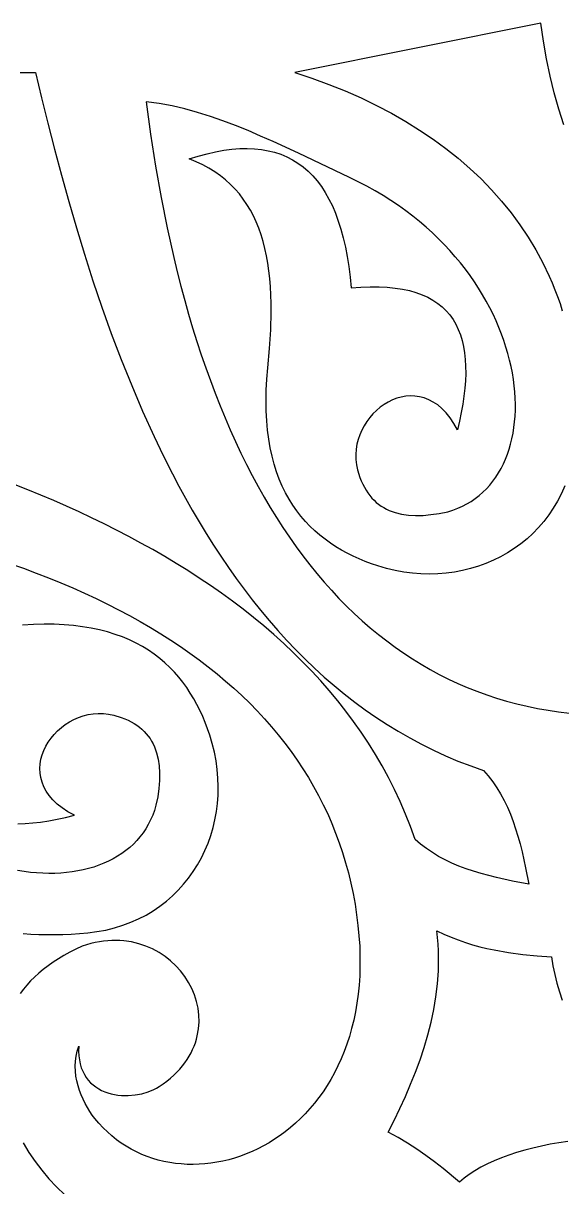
# Model space of a CAD drawing. Extents: x 38.7 to 88.7, y -52.9 to -2.9.
# Drawn here: x 54.2 to 60.23, y -27.51 to -14.49 of the extents above; entities that cross this region are included whole.
import ezdxf

# ---------------------------------------------------------------- set-up
doc = ezdxf.new("R2010")
doc.units = 0
doc.header["$MEASUREMENT"] = 0
doc.layers.add('LAYER_1', color=18, linetype='CONTINUOUS')

msp = doc.modelspace()

# ---------------------------------------------------------------- linework, layer by layer
at = {"layer": 'LAYER_1'}
for points in [[(60.248, -15.627), (60.193, -15.45), (60.143, -15.268), (60.098, -15.081), (60.057, -14.889), (60.022, -14.692), (59.992, -14.49), (57.24, -15.043), (57.433, -15.106), (57.621, -15.175), (57.804, -15.248), (57.982, -15.326), (58.154, -15.409), (58.321, -15.496), (58.482, -15.588), (58.637, -15.685), (58.787, -15.786), (58.93, -15.891), (59.067, -16), (59.199, -16.114), (59.324, -16.232), (59.442, -16.354), (59.554, -16.481), (59.66, -16.611), (59.759, -16.745), (59.851, -16.883), (59.936, -17.025), (60.015, -17.17), (60.086, -17.319), (60.119, -17.395), (60.15, -17.472), (60.18, -17.549), (60.207, -17.628), (60.233, -17.707)], [(54.169, -15.043), (54.341, -15.043), (54.409, -15.324), (54.48, -15.61), (54.554, -15.899), (54.632, -16.19), (54.713, -16.484), (54.799, -16.779), (54.889, -17.075), (54.984, -17.372), (55.084, -17.667), (55.189, -17.962), (55.3, -18.254), (55.417, -18.545), (55.539, -18.832), (55.668, -19.116), (55.734, -19.256), (55.803, -19.395), (55.873, -19.533), (55.945, -19.669), (56.018, -19.804), (56.094, -19.938), (56.171, -20.07), (56.25, -20.2), (56.331, -20.329), (56.414, -20.455), (56.499, -20.58), (56.586, -20.703), (56.674, -20.824), (56.765, -20.943), (56.858, -21.06), (56.954, -21.174), (57.051, -21.286), (57.15, -21.395), (57.252, -21.502), (57.356, -21.606), (57.462, -21.708), (57.571, -21.807), (57.682, -21.903), (57.795, -21.996), (57.911, -22.086), (58.029, -22.173), (58.149, -22.256), (58.273, -22.337), (58.398, -22.414), (58.526, -22.488), (58.657, -22.558), (58.791, -22.625), (58.927, -22.688), (59.066, -22.747), (59.208, -22.802), (59.352, -22.854), (59.405, -22.914), (59.455, -22.978), (59.501, -23.045), (59.543, -23.115), (59.583, -23.188), (59.619, -23.263), (59.652, -23.341), (59.683, -23.422), (59.711, -23.504), (59.737, -23.588), (59.761, -23.674), (59.783, -23.762), (59.823, -23.941), (59.858, -24.123), (59.676, -24.09), (59.497, -24.051), (59.41, -24.029), (59.324, -24.005), (59.24, -23.98), (59.158, -23.952), (59.077, -23.922), (58.999, -23.889), (58.923, -23.853), (58.85, -23.814), (58.78, -23.772), (58.713, -23.727), (58.648, -23.678), (58.588, -23.625), (58.535, -23.481), (58.479, -23.34), (58.419, -23.201), (58.355, -23.065), (58.288, -22.932), (58.217, -22.801), (58.142, -22.673), (58.065, -22.548), (57.983, -22.425), (57.899, -22.305), (57.811, -22.187), (57.721, -22.072), (57.627, -21.959), (57.531, -21.849), (57.431, -21.741), (57.329, -21.635), (57.224, -21.532), (57.117, -21.43), (57.007, -21.331), (56.894, -21.235), (56.779, -21.14), (56.662, -21.048), (56.543, -20.957), (56.422, -20.869), (56.298, -20.783), (56.173, -20.699), (56.045, -20.616), (55.916, -20.536), (55.786, -20.458), (55.653, -20.381), (55.519, -20.307), (55.384, -20.234), (55.247, -20.162), (55.109, -20.093), (54.969, -20.025), (54.829, -19.959), (54.545, -19.832), (54.257, -19.711), (53.966, -19.596)], [(60.26, -19.667), (60.222, -19.754), (60.179, -19.837), (60.132, -19.917), (60.081, -19.993), (60.026, -20.065), (59.967, -20.134), (59.904, -20.199), (59.838, -20.259), (59.769, -20.316), (59.696, -20.368), (59.621, -20.417), (59.543, -20.461), (59.462, -20.5), (59.379, -20.536), (59.294, -20.567), (59.207, -20.593), (59.118, -20.615), (59.027, -20.632), (58.935, -20.644), (58.842, -20.652), (58.748, -20.654), (58.652, -20.652), (58.557, -20.644), (58.46, -20.632), (58.364, -20.614), (58.267, -20.591), (58.17, -20.563), (58.1, -20.539), (58.03, -20.513), (57.962, -20.484), (57.894, -20.454), (57.828, -20.421), (57.764, -20.386), (57.701, -20.348), (57.639, -20.308), (57.579, -20.265), (57.521, -20.219), (57.465, -20.171), (57.411, -20.119), (57.36, -20.065), (57.31, -20.007), (57.263, -19.947), (57.219, -19.883), (57.177, -19.815), (57.138, -19.745), (57.101, -19.67), (57.068, -19.592), (57.038, -19.511), (57.011, -19.426), (56.987, -19.336), (56.967, -19.243), (56.95, -19.146), (56.936, -19.045), (56.927, -18.939), (56.921, -18.829), (56.92, -18.715), (56.922, -18.597), (56.929, -18.473), (56.939, -18.346), (56.959, -18.129), (56.972, -17.921), (56.977, -17.721), (56.976, -17.625), (56.973, -17.53), (56.968, -17.438), (56.961, -17.348), (56.951, -17.26), (56.939, -17.175), (56.924, -17.092), (56.907, -17.012), (56.887, -16.933), (56.864, -16.858), (56.839, -16.785), (56.81, -16.714), (56.779, -16.646), (56.744, -16.58), (56.706, -16.517), (56.665, -16.457), (56.621, -16.4), (56.573, -16.345), (56.522, -16.293), (56.467, -16.244), (56.409, -16.197), (56.347, -16.153), (56.281, -16.113), (56.211, -16.075), (56.138, -16.04), (56.06, -16.008), (56.161, -15.977), (56.26, -15.95), (56.356, -15.929), (56.448, -15.912), (56.538, -15.9), (56.625, -15.893), (56.709, -15.892), (56.79, -15.895), (56.868, -15.903), (56.944, -15.916), (57.016, -15.934), (57.086, -15.957), (57.152, -15.984), (57.216, -16.017), (57.277, -16.055), (57.335, -16.098), (57.39, -16.145), (57.443, -16.198), (57.492, -16.255), (57.539, -16.318), (57.582, -16.385), (57.623, -16.457), (57.661, -16.535), (57.696, -16.617), (57.728, -16.704), (57.757, -16.796), (57.784, -16.893), (57.807, -16.995), (57.828, -17.102), (57.845, -17.214), (57.86, -17.331), (57.872, -17.452), (57.981, -17.444), (58.084, -17.44), (58.183, -17.44), (58.275, -17.444), (58.363, -17.453), (58.446, -17.465), (58.524, -17.482), (58.596, -17.503), (58.664, -17.528), (58.728, -17.556), (58.786, -17.589), (58.84, -17.625), (58.889, -17.664), (58.934, -17.708), (58.974, -17.755), (59.011, -17.805), (59.042, -17.859), (59.07, -17.917), (59.094, -17.977), (59.113, -18.041), (59.129, -18.108), (59.14, -18.179), (59.148, -18.252), (59.152, -18.328), (59.153, -18.408), (59.149, -18.49), (59.143, -18.575), (59.133, -18.663), (59.119, -18.753), (59.102, -18.846), (59.082, -18.942), (59.059, -19.04), (59.019, -18.969), (58.977, -18.906), (58.933, -18.85), (58.887, -18.803), (58.839, -18.762), (58.79, -18.729), (58.739, -18.703), (58.688, -18.683), (58.637, -18.669), (58.585, -18.662), (58.533, -18.66), (58.482, -18.664), (58.431, -18.673), (58.381, -18.687), (58.332, -18.706), (58.285, -18.729), (58.239, -18.757), (58.196, -18.788), (58.154, -18.823), (58.115, -18.861), (58.079, -18.903), (58.046, -18.947), (58.016, -18.994), (57.99, -19.043), (57.967, -19.095), (57.949, -19.148), (57.936, -19.202), (57.927, -19.258), (57.923, -19.315), (57.924, -19.373), (57.931, -19.431), (57.943, -19.489), (57.969, -19.573), (57.984, -19.611), (58.001, -19.648), (58.019, -19.683), (58.038, -19.716), (58.058, -19.747), (58.08, -19.776), (58.103, -19.803), (58.127, -19.828), (58.152, -19.852), (58.179, -19.873), (58.207, -19.893), (58.236, -19.911), (58.267, -19.927), (58.298, -19.942), (58.365, -19.966), (58.436, -19.983), (58.511, -19.994), (58.591, -19.999), (58.675, -19.997), (58.763, -19.989), (58.856, -19.975), (58.952, -19.956), (59.008, -19.939), (59.063, -19.918), (59.115, -19.895), (59.165, -19.869), (59.214, -19.841), (59.26, -19.809), (59.303, -19.775), (59.345, -19.739), (59.384, -19.7), (59.422, -19.659), (59.457, -19.616), (59.489, -19.571), (59.52, -19.523), (59.548, -19.474), (59.574, -19.422), (59.598, -19.369), (59.619, -19.314), (59.639, -19.257), (59.655, -19.199), (59.67, -19.139), (59.682, -19.078), (59.692, -19.015), (59.7, -18.951), (59.705, -18.886), (59.708, -18.82), (59.708, -18.753), (59.706, -18.685), (59.702, -18.616), (59.695, -18.546), (59.686, -18.475), (59.674, -18.404), (59.66, -18.332), (59.644, -18.26), (59.625, -18.187), (59.603, -18.114), (59.58, -18.041), (59.553, -17.968), (59.524, -17.894), (59.493, -17.821), (59.459, -17.747), (59.422, -17.674), (59.383, -17.601), (59.341, -17.528), (59.297, -17.456), (59.25, -17.384), (59.201, -17.313), (59.149, -17.242), (59.094, -17.173), (59.036, -17.104), (58.976, -17.035), (58.914, -16.968), (58.849, -16.902), (58.781, -16.837), (58.71, -16.773), (58.636, -16.71), (58.56, -16.649), (58.482, -16.589), (58.4, -16.531), (58.316, -16.474), (58.229, -16.419), (58.139, -16.366), (58.046, -16.315), (57.951, -16.265), (57.853, -16.218), (57.281, -15.945), (56.999, -15.814), (56.859, -15.752), (56.719, -15.692), (56.579, -15.635), (56.438, -15.582), (56.297, -15.533), (56.155, -15.489), (56.013, -15.449), (55.87, -15.416), (55.725, -15.388), (55.579, -15.368), (55.628, -15.733), (55.684, -16.091), (55.745, -16.44), (55.813, -16.78), (55.887, -17.111), (55.927, -17.273), (55.968, -17.433), (56.01, -17.591), (56.054, -17.747), (56.099, -17.9), (56.147, -18.051), (56.195, -18.199), (56.245, -18.346), (56.297, -18.489), (56.35, -18.631), (56.405, -18.77), (56.461, -18.906), (56.519, -19.04), (56.578, -19.172), (56.639, -19.301), (56.702, -19.428), (56.766, -19.552), (56.831, -19.673), (56.898, -19.792), (56.967, -19.908), (57.037, -20.022), (57.108, -20.133), (57.181, -20.242), (57.256, -20.348), (57.332, -20.451), (57.41, -20.551), (57.489, -20.649), (57.569, -20.744), (57.652, -20.836), (57.735, -20.926), (57.82, -21.012), (57.907, -21.096), (57.995, -21.177), (58.085, -21.256), (58.176, -21.331), (58.269, -21.403), (58.363, -21.473), (58.459, -21.54), (58.556, -21.604), (58.655, -21.664), (58.755, -21.722), (58.856, -21.777), (58.96, -21.829), (59.064, -21.878), (59.17, -21.924), (59.278, -21.966), (59.387, -22.006), (59.498, -22.042), (59.61, -22.076), (59.723, -22.106), (59.838, -22.133), (59.955, -22.157), (60.073, -22.178), (60.192, -22.196), (60.312, -22.21)], [(54.063, -20.539), (54.207, -20.59), (54.349, -20.643), (54.488, -20.697), (54.625, -20.752), (54.759, -20.809), (54.891, -20.868), (55.02, -20.928), (55.147, -20.99), (55.271, -21.053), (55.393, -21.118), (55.512, -21.184), (55.629, -21.252), (55.743, -21.322), (55.855, -21.393), (55.963, -21.465), (56.069, -21.539), (56.173, -21.615), (56.274, -21.692), (56.372, -21.77), (56.467, -21.851), (56.56, -21.932), (56.65, -22.015), (56.737, -22.1), (56.821, -22.186), (56.903, -22.274), (56.981, -22.363), (57.057, -22.454), (57.13, -22.546), (57.2, -22.64), (57.267, -22.736), (57.332, -22.832), (57.393, -22.931), (57.451, -23.031), (57.507, -23.132), (57.559, -23.235), (57.609, -23.339), (57.655, -23.445), (57.698, -23.553), (57.739, -23.662), (57.776, -23.772), (57.81, -23.884), (57.841, -23.997), (57.869, -24.112), (57.893, -24.229), (57.915, -24.347), (57.933, -24.466), (57.948, -24.586), (57.959, -24.704), (57.967, -24.819), (57.97, -24.931), (57.97, -25.041), (57.967, -25.149), (57.96, -25.254), (57.949, -25.356), (57.936, -25.456), (57.919, -25.553), (57.9, -25.647), (57.877, -25.739), (57.852, -25.828), (57.823, -25.915), (57.793, -25.999), (57.759, -26.08), (57.723, -26.159), (57.685, -26.235), (57.644, -26.309), (57.602, -26.379), (57.557, -26.448), (57.51, -26.513), (57.461, -26.576), (57.411, -26.636), (57.359, -26.693), (57.305, -26.748), (57.25, -26.799), (57.193, -26.849), (57.135, -26.895), (57.076, -26.939), (57.015, -26.98), (56.954, -27.018), (56.891, -27.053), (56.828, -27.086), (56.764, -27.116), (56.699, -27.143), (56.634, -27.167), (56.568, -27.189), (56.502, -27.208), (56.436, -27.224), (56.369, -27.237), (56.303, -27.247), (56.236, -27.255), (56.17, -27.259), (56.103, -27.261), (56.037, -27.26), (55.971, -27.256), (55.906, -27.249), (55.842, -27.24), (55.778, -27.227), (55.714, -27.212), (55.652, -27.193), (55.591, -27.172), (55.53, -27.148), (55.471, -27.121), (55.413, -27.091), (55.356, -27.058), (55.301, -27.023), (55.248, -26.984), (55.196, -26.942), (55.145, -26.897), (55.097, -26.85), (55.05, -26.799), (55.005, -26.746), (54.977, -26.708), (54.949, -26.668), (54.922, -26.625), (54.897, -26.58), (54.874, -26.532), (54.852, -26.483), (54.833, -26.433), (54.817, -26.381), (54.804, -26.327), (54.794, -26.273), (54.788, -26.218), (54.786, -26.162), (54.788, -26.106), (54.795, -26.05), (54.807, -25.994), (54.825, -25.938), (54.823, -25.992), (54.826, -26.044), (54.832, -26.092), (54.841, -26.137), (54.854, -26.179), (54.869, -26.219), (54.888, -26.255), (54.909, -26.288), (54.932, -26.319), (54.958, -26.347), (54.986, -26.372), (55.016, -26.394), (55.048, -26.414), (55.081, -26.432), (55.116, -26.447), (55.151, -26.459), (55.188, -26.47), (55.225, -26.478), (55.263, -26.484), (55.302, -26.488), (55.34, -26.49), (55.379, -26.489), (55.455, -26.483), (55.529, -26.47), (55.6, -26.449), (55.665, -26.423), (55.695, -26.407), (55.723, -26.39), (55.768, -26.36), (55.81, -26.328), (55.85, -26.296), (55.888, -26.263), (55.922, -26.229), (55.955, -26.194), (55.985, -26.159), (56.012, -26.123), (56.037, -26.087), (56.06, -26.05), (56.081, -26.013), (56.099, -25.975), (56.116, -25.937), (56.13, -25.899), (56.142, -25.86), (56.151, -25.822), (56.165, -25.744), (56.171, -25.667), (56.169, -25.589), (56.159, -25.513), (56.143, -25.438), (56.119, -25.364), (56.09, -25.293), (56.054, -25.224), (56.012, -25.159), (55.964, -25.096), (55.911, -25.038), (55.853, -24.983), (55.79, -24.934), (55.723, -24.889), (55.651, -24.85), (55.576, -24.817), (55.496, -24.791), (55.414, -24.771), (55.328, -24.759), (55.284, -24.755), (55.24, -24.754), (55.195, -24.754), (55.149, -24.757), (55.102, -24.762), (55.056, -24.769), (55.008, -24.778), (54.96, -24.79), (54.912, -24.804), (54.864, -24.82), (54.792, -24.853), (54.724, -24.887), (54.659, -24.923), (54.597, -24.96), (54.538, -24.998), (54.482, -25.038), (54.429, -25.079), (54.379, -25.121), (54.332, -25.164), (54.287, -25.208), (54.246, -25.253), (54.207, -25.299), (54.171, -25.347)], [(54.203, -24.677), (54.29, -24.683), (54.379, -24.687), (54.468, -24.689), (54.558, -24.689), (54.648, -24.687), (54.74, -24.683), (54.832, -24.677), (54.925, -24.669), (55.028, -24.656), (55.128, -24.638), (55.225, -24.614), (55.318, -24.585), (55.408, -24.551), (55.495, -24.513), (55.578, -24.47), (55.657, -24.422), (55.733, -24.371), (55.805, -24.315), (55.873, -24.256), (55.937, -24.192), (55.997, -24.126), (56.053, -24.056), (56.105, -23.983), (56.153, -23.908), (56.197, -23.829), (56.236, -23.748), (56.271, -23.665), (56.301, -23.579), (56.327, -23.492), (56.348, -23.403), (56.364, -23.312), (56.376, -23.22), (56.383, -23.127), (56.385, -23.033), (56.382, -22.937), (56.374, -22.842), (56.361, -22.745), (56.342, -22.649), (56.319, -22.552), (56.29, -22.456), (56.266, -22.385), (56.239, -22.315), (56.211, -22.247), (56.18, -22.179), (56.147, -22.113), (56.111, -22.049), (56.073, -21.986), (56.033, -21.925), (55.989, -21.865), (55.943, -21.807), (55.895, -21.752), (55.843, -21.698), (55.788, -21.647), (55.731, -21.598), (55.67, -21.551), (55.605, -21.507), (55.538, -21.466), (55.467, -21.427), (55.393, -21.391), (55.315, -21.358), (55.233, -21.329), (55.147, -21.302), (55.058, -21.279), (54.965, -21.259), (54.868, -21.243), (54.766, -21.23), (54.661, -21.221), (54.551, -21.216), (54.437, -21.215), (54.318, -21.218), (54.195, -21.225)], [(54.144, -23.451), (54.226, -23.447), (54.311, -23.44), (54.398, -23.429), (54.489, -23.415), (54.582, -23.398), (54.678, -23.377), (54.776, -23.353), (54.704, -23.314), (54.64, -23.272), (54.584, -23.228), (54.536, -23.182), (54.496, -23.134), (54.462, -23.085), (54.435, -23.035), (54.415, -22.984), (54.401, -22.932), (54.393, -22.881), (54.391, -22.829), (54.394, -22.777), (54.403, -22.726), (54.417, -22.676), (54.435, -22.627), (54.458, -22.58), (54.485, -22.534), (54.516, -22.49), (54.551, -22.448), (54.589, -22.409), (54.631, -22.373), (54.675, -22.339), (54.722, -22.309), (54.771, -22.282), (54.822, -22.26), (54.875, -22.241), (54.93, -22.227), (54.986, -22.218), (55.043, -22.213), (55.101, -22.214), (55.159, -22.221), (55.218, -22.233), (55.301, -22.259), (55.34, -22.273), (55.377, -22.29), (55.411, -22.307), (55.444, -22.326), (55.475, -22.347), (55.504, -22.368), (55.532, -22.391), (55.557, -22.415), (55.58, -22.441), (55.602, -22.467), (55.622, -22.495), (55.64, -22.525), (55.657, -22.555), (55.671, -22.586), (55.696, -22.653), (55.713, -22.724), (55.725, -22.8), (55.729, -22.88), (55.728, -22.965), (55.721, -23.053), (55.708, -23.146), (55.689, -23.242), (55.672, -23.299), (55.652, -23.354), (55.629, -23.406), (55.603, -23.456), (55.575, -23.505), (55.544, -23.551), (55.51, -23.595), (55.474, -23.637), (55.436, -23.676), (55.395, -23.714), (55.352, -23.749), (55.307, -23.782), (55.259, -23.813), (55.21, -23.841), (55.159, -23.867), (55.106, -23.891), (55.051, -23.913), (54.994, -23.933), (54.936, -23.95), (54.876, -23.965), (54.815, -23.977), (54.753, -23.987), (54.689, -23.995), (54.624, -24.001), (54.558, -24.004), (54.491, -24.005), (54.423, -24.003), (54.354, -23.999), (54.284, -23.993), (54.213, -23.984), (54.142, -23.973)], [(60.294, -27.004), (60.195, -27.019), (60.096, -27.036), (59.999, -27.056), (59.905, -27.078), (59.812, -27.102), (59.722, -27.128), (59.635, -27.156), (59.552, -27.187), (59.471, -27.22), (59.395, -27.255), (59.323, -27.292), (59.255, -27.331), (59.193, -27.372), (59.135, -27.415), (59.084, -27.46), (58.899, -27.307), (58.804, -27.232), (58.706, -27.16), (58.606, -27.09), (58.502, -27.023), (58.396, -26.96), (58.285, -26.901), (58.352, -26.768), (58.416, -26.634), (58.478, -26.499), (58.536, -26.364), (58.591, -26.227), (58.642, -26.09), (58.688, -25.951), (58.729, -25.811), (58.765, -25.67), (58.795, -25.528), (58.819, -25.385), (58.836, -25.24), (58.847, -25.094), (58.849, -24.946), (58.847, -24.872), (58.844, -24.797), (58.838, -24.722), (58.83, -24.647), (58.909, -24.684), (58.989, -24.718), (59.069, -24.749), (59.149, -24.777), (59.229, -24.802), (59.309, -24.824), (59.39, -24.843), (59.471, -24.86), (59.632, -24.888), (59.792, -24.91), (59.953, -24.926), (60.112, -24.938), (60.128, -25.039), (60.149, -25.137), (60.173, -25.234), (60.2, -25.328), (60.231, -25.421)], [(54.202, -27.021), (54.266, -27.126), (54.336, -27.227), (54.411, -27.326), (54.492, -27.421), (54.578, -27.513), (54.668, -27.6), (54.762, -27.683), (54.86, -27.761), (54.962, -27.834), (55.068, -27.901), (54.962, -27.968), (54.86, -28.04), (54.762, -28.118), (54.668, -28.201), (54.578, -28.288), (54.492, -28.38), (54.411, -28.475), (54.336, -28.574), (54.266, -28.676), (54.202, -28.78)]]:
    msp.add_lwpolyline(points, dxfattribs=at)

doc.saveas('drawing.dxf')
